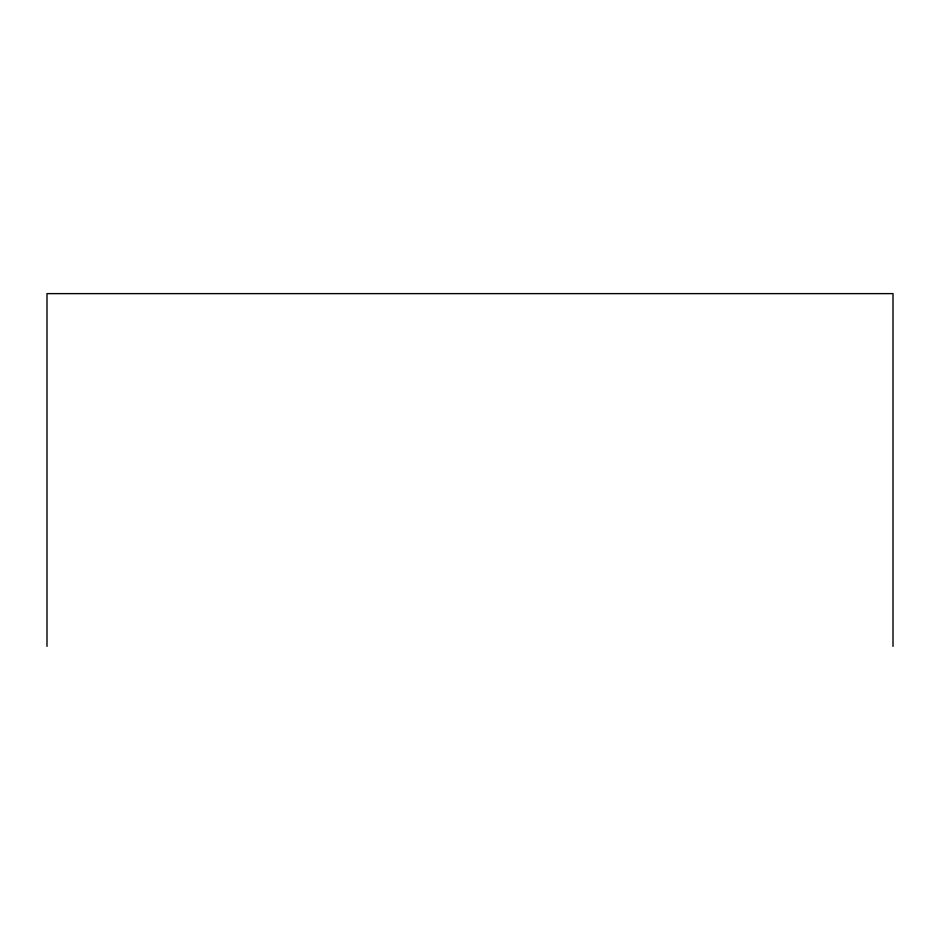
<?xml version="1.0" encoding="UTF-8"?>
<svg xmlns="http://www.w3.org/2000/svg" width="940" height="940" viewBox="0 0 940 940"><rect width="100%" height="100%" fill="white"/><g stroke="black" fill="none" stroke-linecap="round" stroke-linejoin="round"><path stroke-width="1.41" d="M893 646.379L893 293.621L47 293.621L47 646.379"/></g></svg>
